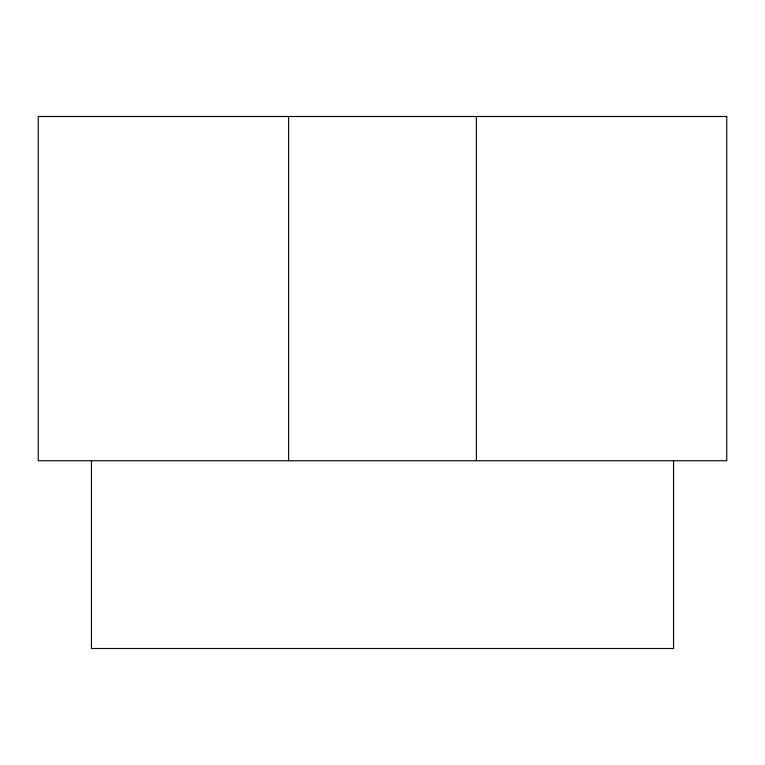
<?xml version="1.0" encoding="UTF-8"?>
<svg xmlns="http://www.w3.org/2000/svg" width="765" height="765" viewBox="0 0 765 765"><rect width="100%" height="100%" fill="white"/><g stroke="black" fill="none" stroke-linecap="round" stroke-linejoin="round"><path stroke-width="1.15" d="M673.544 460.74L673.544 648.51L91.456 648.51L91.456 460.74M476.385 116.49L476.385 460.74M288.615 116.49L288.615 460.74M726.75 116.49L38.25 116.49L38.25 460.74L726.75 460.74L726.75 116.49"/></g></svg>
